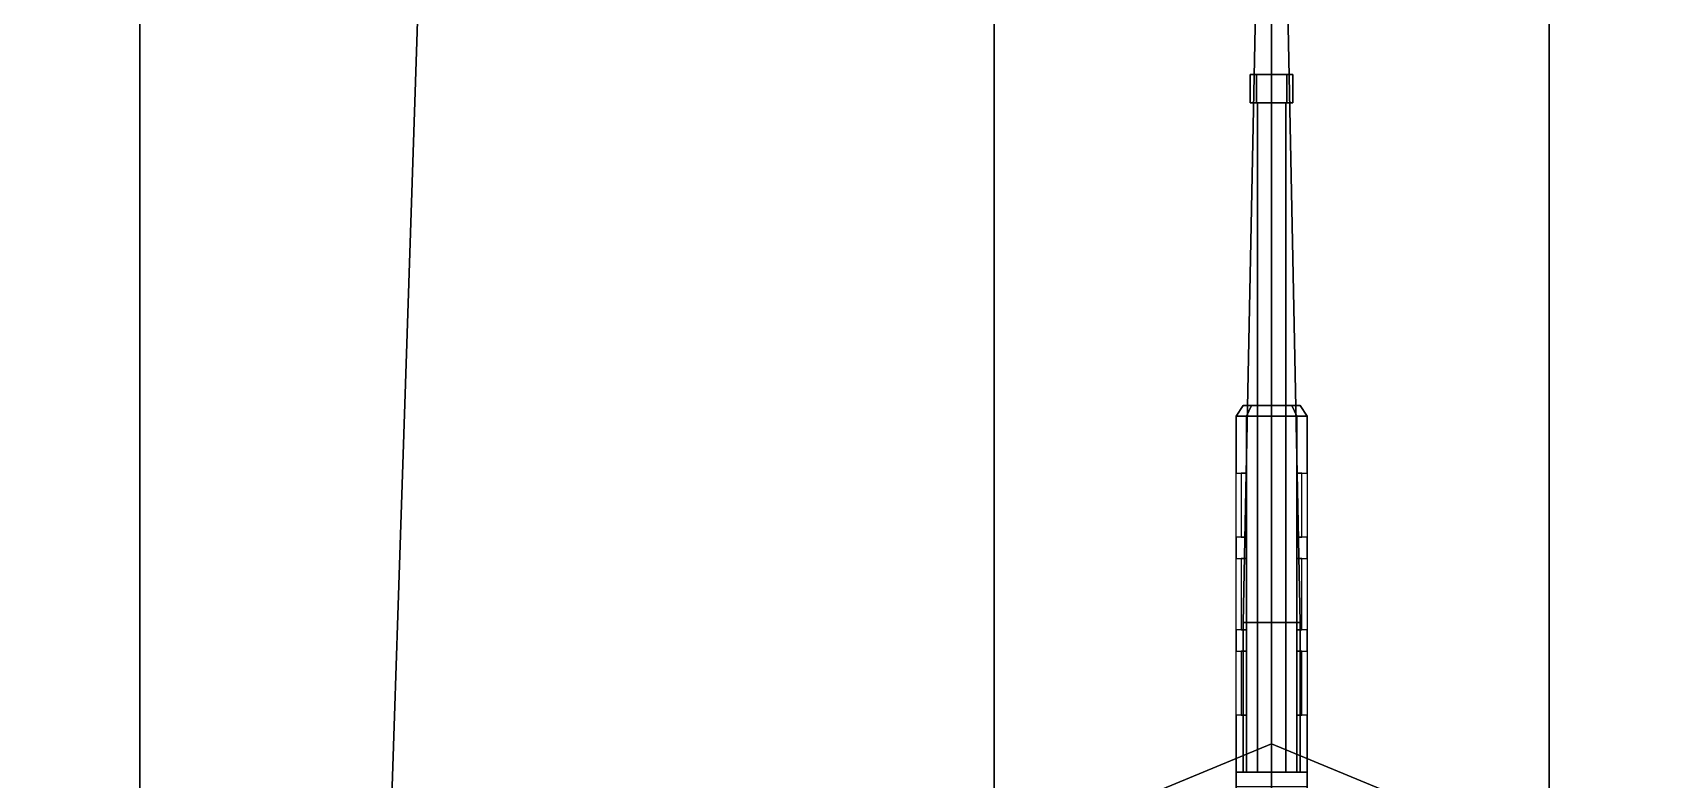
# Model space of a CAD drawing. Header units: millimetres. Extents: x -4.4 to 4.4, y -34.7 to 40.8.
# Drawn here: x -1.741 to 0.557, y 11.34 to 12.389 of the extents above; entities that cross this region are included whole.
import ezdxf

# ---------------------------------------------------------------- set-up
doc = ezdxf.new("R2010")
doc.units = ezdxf.units.MM
doc.layers.add('barrel', color=1, linetype='Continuous')
doc.layers.add('sleeve', color=5, linetype='Continuous')

msp = doc.modelspace()

# ---------------------------------------------------------------- linework, layer by layer
for points in [[(-1.59, 13.31, 4.42), (-3.01, 13.31, 4.37), (-3.01, 9.69, 4.32), (-1.59, 9.69, 4.37)], [(-1.79, 13.31, -2.19), (-1.17, 13.31, -2.41), (-1.29, 9.69, -2.41), (-2.04, 9.69, -2.19)], [(-1.59, 9.69, 4.37), (1.59, 9.69, 4.37), (1.59, 13.31, 4.42), (-1.59, 13.31, 4.42)], [(-1.17, 13.31, -2.41), (-0.39, 13.31, -2.54), (-0.39, 9.69, -2.54), (-1.29, 9.69, -2.41)], [(0.39, 9.69, -2.54), (-0.39, 9.69, -2.54), (-0.39, 13.31, -2.54), (0.39, 13.31, -2.54)], [(1.29, 9.69, -2.41), (0.39, 9.69, -2.54), (0.39, 13.31, -2.54), (1.17, 13.31, -2.41)], [(0, 11.39, 4.38), (-0.3323, 11.2523, 4.38), (-0.3323, 11.2523, 4.41), (0, 11.39, 4.41)], [(0, 11.39, 4.41), (-0.3323, 11.2523, 4.41), (-0.2687, 11.1887, 4.41), (0, 11.3, 4.41)], [(0.3323, 11.2523, 4.38), (0, 11.39, 4.38), (0, 11.39, 4.41), (0.3323, 11.2523, 4.41)], [(0.3323, 11.2523, 4.41), (0, 11.39, 4.41), (0, 11.3, 4.41), (0.2687, 11.1887, 4.41)]]:
    msp.add_3dface(points)
at = {"layer": 'barrel'}
for points in [[(-0.02, 12.56, 5.43), (0, 12.56, 5.41), (0, 11.56, 5.39), (-0.04, 11.56, 5.43)], [(0, 12.56, 5.45), (-0.02, 12.56, 5.43), (-0.04, 11.56, 5.43), (0, 11.56, 5.47)], [(0, 12.56, 5.41), (0.02, 12.56, 5.43), (0.04, 11.56, 5.43), (0, 11.56, 5.39)], [(0.02, 12.56, 5.43), (0, 12.56, 5.45), (0, 11.56, 5.47), (0.04, 11.56, 5.43)], [(-0.04, 11.35, 5.43), (0, 11.35, 5.47), (0, 11.56, 5.47), (-0.04, 11.56, 5.43)], [(0, 11.35, 5.39), (-0.04, 11.35, 5.43), (-0.04, 11.56, 5.43), (0, 11.56, 5.39)], [(0, 11.35, 5.47), (0.04, 11.35, 5.43), (0.04, 11.56, 5.43), (0, 11.56, 5.47)], [(0.04, 11.35, 5.43), (0, 11.35, 5.39), (0, 11.56, 5.39), (0.04, 11.56, 5.43)]]:
    msp.add_3dface(points, dxfattribs=at)
at = {"layer": 'sleeve'}
for points in [[(-0.0212, 12.29, 5.3588), (-0.03, 12.29, 5.38), (-0.03, 12.33, 5.38), (-0.0212, 12.33, 5.3588)], [(-0.03, 12.29, 5.44), (-0.0212, 12.29, 5.4612), (-0.0212, 12.33, 5.4612), (-0.03, 12.33, 5.44)], [(-0.03, 12.29, 5.38), (-0.03, 12.29, 5.44), (-0.03, 12.33, 5.44), (-0.03, 12.33, 5.38)], [(-0.0212, 12.33, 5.4612), (-0.0212, 12.33, 5.3588), (-0.03, 12.33, 5.38), (-0.03, 12.33, 5.44)], [(0, 12.29, 5.35), (-0.0212, 12.29, 5.3588), (-0.0212, 12.33, 5.3588), (0, 12.33, 5.35)], [(-0.0212, 12.29, 5.4612), (0, 12.29, 5.47), (0, 12.33, 5.47), (-0.0212, 12.33, 5.4612)], [(0, 12.33, 5.47), (0, 12.33, 5.35), (-0.0212, 12.33, 5.3588), (-0.0212, 12.33, 5.4612)], [(0.0212, 12.29, 5.3588), (0, 12.29, 5.35), (0, 12.33, 5.35), (0.0212, 12.33, 5.3588)], [(0, 12.29, 5.47), (0.0212, 12.29, 5.4612), (0.0212, 12.33, 5.4612), (0, 12.33, 5.47)], [(0.0212, 12.33, 5.4612), (0.0212, 12.33, 5.3588), (0, 12.33, 5.35), (0, 12.33, 5.47)], [(0.03, 12.29, 5.38), (0.0212, 12.29, 5.3588), (0.0212, 12.33, 5.3588), (0.03, 12.33, 5.38)], [(0.0212, 12.29, 5.4612), (0.03, 12.29, 5.44), (0.03, 12.33, 5.44), (0.0212, 12.33, 5.4612)], [(0.03, 12.33, 5.44), (0.03, 12.33, 5.38), (0.0212, 12.33, 5.3588), (0.0212, 12.33, 5.4612)], [(0.03, 12.29, 5.44), (0.03, 12.29, 5.38), (0.03, 12.33, 5.38), (0.03, 12.33, 5.44)], [(-0.03, 12.29, 5.44), (-0.03, 12.29, 5.38), (-0.0212, 12.29, 5.3588), (-0.0212, 12.29, 5.4612)], [(-0.0212, 12.29, 5.4612), (-0.0212, 12.29, 5.3588), (0, 12.29, 5.35), (0, 12.29, 5.47)], [(-0.02, 11.35, 5.39), (0, 11.35, 5.41), (0, 12.29, 5.41), (-0.02, 12.29, 5.39)], [(0, 11.35, 5.37), (-0.02, 11.35, 5.39), (-0.02, 12.29, 5.39), (0, 12.29, 5.37)], [(0, 11.35, 5.41), (0.02, 11.35, 5.39), (0.02, 12.29, 5.39), (0, 12.29, 5.41)], [(0.02, 11.35, 5.39), (0, 11.35, 5.37), (0, 12.29, 5.37), (0.02, 12.29, 5.39)], [(0, 12.29, 5.47), (0, 12.29, 5.35), (0.0212, 12.29, 5.3588), (0.0212, 12.29, 5.4612)], [(0.0212, 12.29, 5.4612), (0.0212, 12.29, 5.3588), (0.03, 12.29, 5.38), (0.03, 12.29, 5.44)], [(-0.05, 11.85, 5.44), (-0.0354, 11.85, 5.4754), (-0.0283, 11.865, 5.4683), (-0.04, 11.865, 5.44)], [(-0.0354, 11.85, 5.3846), (-0.05, 11.85, 5.42), (-0.04, 11.865, 5.42), (-0.0283, 11.865, 5.3917)], [(-0.05, 11.85, 5.42), (-0.05, 11.85, 5.44), (-0.04, 11.865, 5.44), (-0.04, 11.865, 5.42)], [(-0.0354, 11.85, 5.4754), (0, 11.85, 5.49), (0, 11.865, 5.48), (-0.0283, 11.865, 5.4683)], [(0, 11.85, 5.37), (-0.0354, 11.85, 5.3846), (-0.0283, 11.865, 5.3917), (0, 11.865, 5.38)], [(0, 11.85, 5.49), (0.0354, 11.85, 5.4754), (0.0283, 11.865, 5.4683), (0, 11.865, 5.48)], [(0.0354, 11.85, 5.3846), (0, 11.85, 5.37), (0, 11.865, 5.38), (0.0283, 11.865, 5.3917)], [(0.0354, 11.85, 5.4754), (0.05, 11.85, 5.44), (0.04, 11.865, 5.44), (0.0283, 11.865, 5.4683)], [(0.05, 11.85, 5.42), (0.0354, 11.85, 5.3846), (0.0283, 11.865, 5.3917), (0.04, 11.865, 5.42)], [(0.05, 11.85, 5.44), (0.05, 11.85, 5.42), (0.04, 11.865, 5.42), (0.04, 11.865, 5.44)], [(-0.0354, 11.35, 5.3846), (-0.05, 11.35, 5.42), (-0.05, 11.85, 5.42), (-0.0354, 11.85, 5.3846)], [(-0.05, 11.77, 5.42), (-0.05, 11.77, 5.44), (-0.05, 11.85, 5.44), (-0.05, 11.85, 5.42)], [(-0.05, 11.77, 5.44), (-0.0354, 11.77, 5.4754), (-0.0354, 11.85, 5.4754), (-0.05, 11.85, 5.44)], [(0, 11.35, 5.37), (-0.0354, 11.35, 5.3846), (-0.0354, 11.85, 5.3846), (0, 11.85, 5.37)], [(-0.0354, 11.35, 5.4754), (0, 11.35, 5.49), (0, 11.85, 5.49), (-0.0354, 11.85, 5.4754)], [(0.0354, 11.35, 5.3846), (0, 11.35, 5.37), (0, 11.85, 5.37), (0.0354, 11.85, 5.3846)], [(0, 11.35, 5.49), (0.0354, 11.35, 5.4754), (0.0354, 11.85, 5.4754), (0, 11.85, 5.49)], [(0.05, 11.35, 5.42), (0.0354, 11.35, 5.3846), (0.0354, 11.85, 5.3846), (0.05, 11.85, 5.42)], [(0.0354, 11.77, 5.4754), (0.05, 11.77, 5.44), (0.05, 11.85, 5.44), (0.0354, 11.85, 5.4754)], [(0.05, 11.77, 5.44), (0.05, 11.77, 5.42), (0.05, 11.85, 5.42), (0.05, 11.85, 5.44)], [(-0.0427, 11.68, 5.4577), (-0.0354, 11.68, 5.4754), (-0.0354, 11.77, 5.4754), (-0.0427, 11.77, 5.4577)], [(0.0354, 11.68, 5.4754), (0.0427, 11.68, 5.4577), (0.0427, 11.77, 5.4577), (0.0354, 11.77, 5.4754)], [(-0.05, 11.65, 5.42), (-0.05, 11.65, 5.44), (-0.05, 11.68, 5.44), (-0.05, 11.68, 5.42)], [(-0.05, 11.65, 5.44), (-0.0354, 11.65, 5.4754), (-0.0354, 11.68, 5.4754), (-0.05, 11.68, 5.44)], [(0.0354, 11.65, 5.4754), (0.05, 11.65, 5.44), (0.05, 11.68, 5.44), (0.0354, 11.68, 5.4754)], [(0.05, 11.65, 5.44), (0.05, 11.65, 5.42), (0.05, 11.68, 5.42), (0.05, 11.68, 5.44)], [(-0.0427, 11.55, 5.4577), (-0.0354, 11.55, 5.4754), (-0.0354, 11.65, 5.4754), (-0.0427, 11.65, 5.4577)], [(0.0354, 11.55, 5.4754), (0.0427, 11.55, 5.4577), (0.0427, 11.65, 5.4577), (0.0354, 11.65, 5.4754)], [(-0.05, 11.52, 5.42), (-0.05, 11.52, 5.44), (-0.05, 11.55, 5.44), (-0.05, 11.55, 5.42)], [(-0.05, 11.52, 5.44), (-0.0354, 11.52, 5.4754), (-0.0354, 11.55, 5.4754), (-0.05, 11.55, 5.44)], [(0.0354, 11.52, 5.4754), (0.05, 11.52, 5.44), (0.05, 11.55, 5.44), (0.0354, 11.55, 5.4754)], [(0.05, 11.52, 5.44), (0.05, 11.52, 5.42), (0.05, 11.55, 5.42), (0.05, 11.55, 5.44)], [(-0.0427, 11.43, 5.4577), (-0.0354, 11.43, 5.4754), (-0.0354, 11.52, 5.4754), (-0.0427, 11.52, 5.4577)], [(0.0354, 11.43, 5.4754), (0.0427, 11.43, 5.4577), (0.0427, 11.52, 5.4577), (0.0354, 11.52, 5.4754)], [(-0.05, 11.35, 5.42), (-0.05, 11.35, 5.44), (-0.05, 11.43, 5.44), (-0.05, 11.43, 5.42)], [(-0.05, 11.35, 5.44), (-0.0354, 11.35, 5.4754), (-0.0354, 11.43, 5.4754), (-0.05, 11.43, 5.44)], [(0.0354, 11.35, 5.4754), (0.05, 11.35, 5.44), (0.05, 11.43, 5.44), (0.0354, 11.43, 5.4754)], [(0.05, 11.35, 5.44), (0.05, 11.35, 5.42), (0.05, 11.43, 5.42), (0.05, 11.43, 5.44)], [(0.05, 11.33, 5.5), (0.05, 11.35, 5.49), (-0.05, 11.35, 5.49), (-0.05, 11.33, 5.5)], [(-0.05, 11.29, 5.34), (-0.05, 11.35, 5.37), (0.05, 11.35, 5.37), (0.05, 11.29, 5.34)], [(0.05, 11.35, 5.49), (0.05, 11.35, 5.37), (-0.05, 11.35, 5.37), (-0.05, 11.35, 5.49)], [(-0.05, 11.35, 5.49), (-0.05, 11.35, 5.37), (-0.05, 11.29, 5.34), (-0.05, 11.33, 5.5)], [(0.05, 11.29, 5.34), (0.05, 11.35, 5.37), (0.05, 11.35, 5.49), (0.05, 11.33, 5.5)]]:
    msp.add_3dface(points, dxfattribs=at)

doc.saveas('drawing.dxf')
